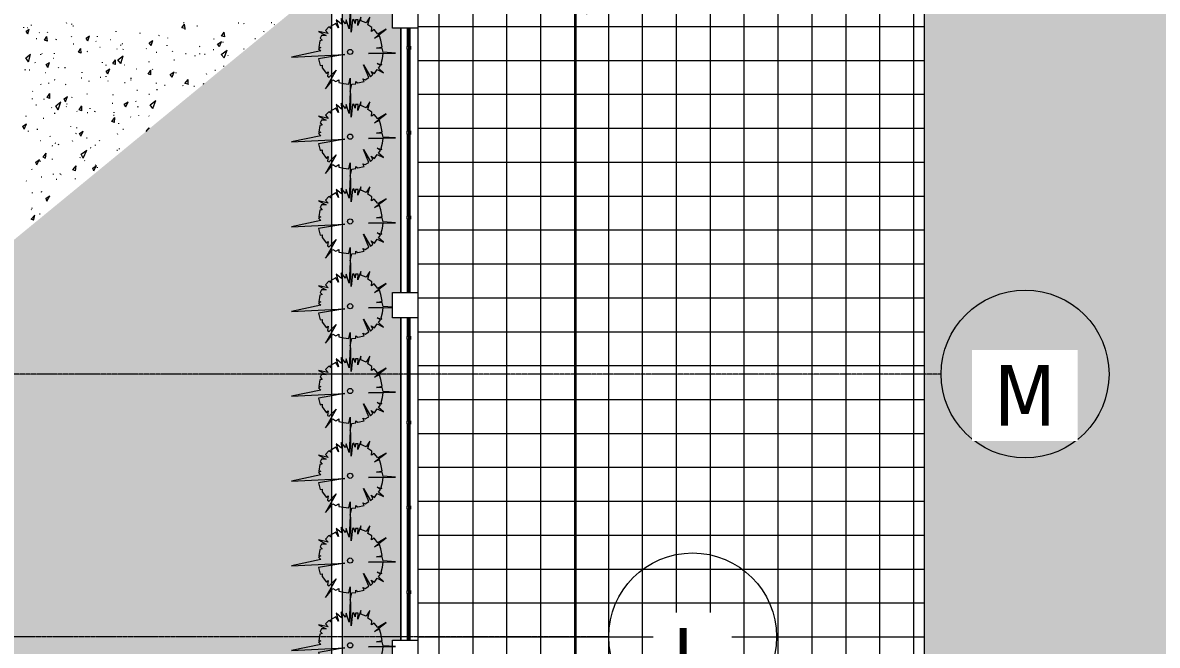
# Model space of a CAD drawing. Header units: millimetres. Extents: x 5359 to 218750, y -16347 to 109893.
# Drawn here: x 130138 to 143524, y 69837 to 77182 of the extents above; entities that cross this region are included whole.
import ezdxf

# ---------------------------------------------------------------- set-up
doc = ezdxf.new("R2010")
doc.units = ezdxf.units.MM
doc.linetypes.add('Double dash', pattern=[41.999998, 12, -6, 6, -6, 6, -6])
doc.linetypes.add('Grid Line', pattern=[22.225, 12.7, -3.175, 3.175, -3.175])
for name, color, linetype, lineweight in [('A-ANNO-DIMS', 211, 'Continuous', 9), ('A-ANNO-DIMS-220', 211, 'Continuous', 9), ('A-FLOR', 192, 'Continuous', 9), ('A-FLOR-HRAL', 11, 'Continuous', 9), ('A-FLOR-PATT', 8, 'Continuous', 9), ('A-FLOR-PATT-1', 8, 'Continuous', 5), ('A-WALL', 113, 'Continuous', 9), ('C-PROP-LINE', 91, 'Double dash', 18), ('G-IMPT', 8, 'Continuous', 9), ('L-PLNT', 71, 'Continuous', 9), ('S-COLS', 52, 'Continuous', 9), ('S-GRID-1', 1, 'Grid Line', 9), ('S-GRID-IDEN', 1, 'Continuous', 9)]:
    doc.layers.add(name, color=color, linetype=linetype, lineweight=lineweight)
doc.styles.add('Arial_5', font='arial_0.ttf', dxfattribs={"width": 0.9, "height": 660})
doc.styles.add('Tahoma_B', font='tahomabd_0.ttf', dxfattribs={"height": 715})
doc.dimstyles.new('1_Dim_chi_tiet_khu_đất_2_1', dxfattribs={"dimscale": 304.8, "dimtxt": 673.371204, "dimasz": 0.866142, "dimexe": 0.721785, "dimexo": 0.0625, "dimgap": 0.072178, "dimtad": 1, "dimdec": 0, "dimrnd": 5, "dimzin": 0, "dimdsep": 46, "dimtxsty": 'Arial_5', "dimblk1": 'OBLIQUE', "dimblk2": 'OBLIQUE', "dimsah": 1, "dimcen": 0.09, "dimdle": 0.721785, "dimazin": 0, "dimtfac": 1, "dimtdec": 4, "dimtix": 1, "dimtmove": 0, "dimatfit": 3, "dimfxl": 2.165354, "dimfxlon": 1, "dimtvp": 1, "dimtolj": 1, "dimtzin": 0, "dimarcsym": 2})
pattern_1 = [(180, (609.6, 0), (-2e-15, 13), []), (90, (609.6, 0), (76, -5e-15), [])]

# ---------------------------------------------------------------- blocks, each defined once
blk = doc.blocks.new('FP_68-TKCS_MB ĐỊNH VỊ CỔNG-HÀNG RÀO')
at = {"layer": 'A-FLOR-PATT'}
for p, q in [((130153, 77123), (130150, 77130)), ((130178, 77082), (130215, 77107)), ((130200, 77120), (130194, 77122)), ((130199, 77049), (130215, 77107)), ((130241, 77148), (130242, 77156)), ((130660, 77173), (130657, 77180)), ((130718, 77160), (130719, 77169)), ((130736, 77139), (130730, 77141)), ((132016, 77121), (132048, 77166)), ((132054, 77112), (132016, 77121)), ((132043, 77179), (132037, 77181)), ((132054, 77112), (132048, 77166)), ((132054, 77103), (132055, 77111)), ((132201, 77139), (132194, 77141)), ((132689, 77176), (132681, 77176)), ((132751, 77166), (132748, 77173)), ((133077, 77181), (133069, 77181)), ((133110, 77156), (133107, 77162)), ((130199, 77049), (130178, 77082)), ((130305, 76991), (130298, 76992)), ((130337, 77064), (130331, 77066)), ((130397, 76977), (130425, 77020)), ((130430, 76965), (130397, 76977)), ((130430, 76965), (130425, 77020)), ((130434, 77064), (130431, 77071)), ((130535, 76981), (130536, 76990)), ((130717, 77010), (130714, 77017)), ((130887, 76999), (130927, 77025)), ((130908, 76966), (130887, 76999)), ((130908, 76966), (130927, 77025)), ((131021, 77014), (131022, 77023)), ((131176, 76978), (131169, 76980)), ((131242, 77075), (131240, 77082)), ((131525, 77053), (131526, 77062)), ((131631, 76945), (131674, 76973)), ((131653, 76913), (131674, 76973)), ((131752, 77028), (131745, 77030)), ((131852, 76998), (131850, 77005)), ((132395, 76986), (132397, 76994)), ((132483, 77024), (132517, 77070)), ((132523, 77016), (132483, 77024)), ((132523, 77016), (132517, 77070)), ((132886, 76991), (132878, 76992)), ((132985, 77073), (132987, 77081)), ((130740, 76928), (130734, 76929)), ((130796, 76834), (130825, 76877)), ((130829, 76822), (130825, 76877)), ((130829, 76831), (130831, 76839)), ((130905, 76838), (130899, 76841)), ((131004, 76958), (131002, 76965)), ((131054, 76889), (131047, 76890)), ((131254, 76868), (131248, 76869)), ((131297, 76913), (131295, 76920)), ((131318, 76929), (131312, 76931)), ((131324, 76865), (131326, 76874)), ((131598, 76872), (131595, 76879)), ((131653, 76913), (131631, 76944)), ((131842, 76909), (131844, 76918)), ((131908, 76839), (131905, 76846)), ((132233, 76898), (132226, 76900)), ((132392, 76860), (132385, 76861)), ((132438, 76930), (132485, 76960)), ((132461, 76900), (132438, 76930)), ((132461, 76900), (132485, 76960)), ((132479, 76806), (132549, 76856)), ((132505, 76948), (132502, 76955)), ((132517, 76766), (132549, 76856)), ((132749, 76868), (132750, 76877)), ((130175, 76767), (130231, 76809)), ((130207, 76720), (130175, 76767)), ((130207, 76720), (130231, 76809)), ((130289, 76704), (130287, 76712)), ((130352, 76802), (130353, 76811)), ((130369, 76815), (130363, 76817)), ((130416, 76687), (130455, 76712)), ((130435, 76653), (130455, 76712)), ((130502, 76758), (130497, 76761)), ((130515, 76814), (130513, 76821)), ((130829, 76822), (130796, 76833)), ((131080, 76709), (131078, 76716)), ((131200, 76699), (131232, 76743)), ((131234, 76688), (131232, 76743)), ((131262, 76744), (131324, 76790)), ((131295, 76700), (131262, 76744)), ((131295, 76700), (131324, 76790)), ((131630, 76715), (131632, 76724)), ((131722, 76831), (131715, 76831)), ((131928, 76740), (131921, 76741)), ((132067, 76814), (132060, 76814)), ((132172, 76786), (132174, 76795)), ((132229, 76812), (132227, 76818)), ((132291, 76807), (132283, 76808)), ((132517, 76766), (132479, 76806)), ((132564, 76793), (132561, 76800)), ((130169, 76623), (130170, 76632)), ((130222, 76621), (130216, 76622)), ((130408, 76590), (130402, 76591)), ((130435, 76653), (130416, 76687)), ((130563, 76647), (130561, 76654)), ((130638, 76647), (130639, 76656)), ((130841, 76591), (130839, 76599)), ((131123, 76676), (131124, 76685)), ((131123, 76611), (131165, 76638)), ((131141, 76578), (131123, 76611)), ((131141, 76578), (131165, 76638)), ((131234, 76688), (131200, 76698)), ((131340, 76680), (131334, 76682)), ((131482, 76632), (131476, 76634)), ((131617, 76575), (131651, 76621)), ((131652, 76565), (131617, 76575)), ((131652, 76565), (131651, 76621)), ((131673, 76627), (131671, 76634)), ((131880, 76571), (131925, 76601)), ((131900, 76540), (131880, 76571)), ((131900, 76540), (131925, 76601)), ((131948, 76587), (131950, 76596)), ((132309, 76572), (132307, 76579)), ((132414, 76616), (132407, 76618)), ((132511, 76663), (132513, 76672)), ((130355, 76448), (130354, 76455)), ((130445, 76463), (130447, 76472)), ((130520, 76504), (130515, 76507)), ((130651, 76448), (130645, 76451)), ((130837, 76528), (130830, 76528)), ((130921, 76487), (130923, 76496)), ((131060, 76534), (131054, 76537)), ((131125, 76543), (131123, 76550)), ((131148, 76491), (131141, 76492)), ((131348, 76472), (131341, 76473)), ((131417, 76499), (131415, 76506)), ((131418, 76521), (131420, 76530)), ((131718, 76464), (131716, 76471)), ((131818, 76440), (131811, 76440)), ((132031, 76434), (132029, 76441)), ((132053, 76466), (132090, 76513)), ((132090, 76457), (132053, 76466)), ((132094, 76451), (132088, 76452)), ((132090, 76457), (132090, 76513)), ((132273, 76458), (132276, 76467)), ((130259, 76370), (130254, 76373)), ((130429, 76300), (130460, 76345)), ((130460, 76287), (130460, 76345)), ((130627, 76283), (130667, 76310)), ((130643, 76250), (130667, 76310)), ((130719, 76298), (130721, 76307)), ((130902, 76336), (130900, 76344)), ((131205, 76326), (131207, 76335)), ((131492, 76380), (131486, 76382)), ((131635, 76334), (131628, 76336)), ((131723, 76387), (131725, 76396)), ((132166, 76428), (132159, 76428)), ((130253, 76278), (130255, 76287)), ((130301, 76209), (130295, 76210)), ((130393, 76276), (130392, 76283)), ((130460, 76287), (130429, 76300)), ((130483, 76179), (130477, 76180)), ((130529, 76202), (130590, 76247)), ((130556, 76154), (130529, 76202)), ((130556, 76154), (130590, 76247)), ((130643, 76250), (130627, 76283)), ((130655, 76190), (130650, 76192)), ((130662, 76217), (130660, 76225)), ((130804, 76153), (130838, 76199)), ((130836, 76141), (130838, 76198)), ((130936, 76166), (130934, 76173)), ((131200, 76228), (131194, 76230)), ((131337, 76220), (131381, 76249)), ((131354, 76188), (131337, 76220)), ((131354, 76188), (131381, 76249)), ((131476, 76248), (131474, 76255)), ((131497, 76187), (131500, 76196)), ((131642, 76214), (131711, 76263)), ((131672, 76169), (131642, 76213)), ((131672, 76169), (131711, 76262)), ((130180, 76074), (130179, 76082)), ((130386, 76050), (130380, 76053)), ((130516, 76108), (130518, 76117)), ((130783, 76134), (130778, 76137)), ((130836, 76141), (130804, 76153)), ((130906, 76119), (130900, 76120)), ((130991, 76132), (130993, 76141)), ((131189, 76017), (131226, 76064)), ((131216, 76086), (131209, 76086)), ((131218, 76119), (131217, 76127)), ((131222, 76006), (131226, 76064)), ((131416, 76069), (131409, 76070)), ((131509, 76081), (131508, 76088)), ((131632, 76080), (131626, 76082)), ((130142, 75963), (130182, 75989)), ((130156, 75927), (130142, 75962)), ((130156, 75927), (130182, 75989)), ((130207, 75898), (130206, 75906)), ((130313, 75918), (130315, 75928)), ((130706, 75956), (130705, 75963)), ((130777, 75937), (130779, 75946)), ((130809, 75876), (130852, 75904)), ((130823, 75842), (130852, 75904)), ((131222, 76006), (131189, 76017)), ((131271, 75987), (131274, 75996)), ((131327, 75920), (131321, 75923)), ((131594, 75899), (131631, 75943)), ((131629, 75928), (131631, 75943)), ((130349, 75788), (130343, 75789)), ((130465, 75836), (130464, 75843)), ((130728, 75781), (130727, 75789)), ((130773, 75872), (130767, 75875)), ((130823, 75842), (130809, 75876)), ((130899, 75818), (130893, 75821)), ((131044, 75787), (131047, 75796)), ((131259, 75862), (131258, 75869)), ((130380, 75594), (130417, 75641)), ((130409, 75582), (130417, 75641)), ((130493, 75726), (130488, 75729)), ((130528, 75758), (130522, 75759)), ((130562, 75741), (130565, 75751)), ((130829, 75631), (130896, 75679)), ((130852, 75584), (130829, 75631)), ((130852, 75584), (130896, 75679)), ((130946, 75703), (130940, 75704)), ((130999, 75732), (130998, 75739)), ((131255, 75675), (131248, 75675)), ((131280, 75691), (131279, 75698)), ((130295, 75538), (130337, 75566)), ((130306, 75503), (130295, 75538)), ((130306, 75503), (130337, 75566)), ((130346, 75546), (130349, 75555)), ((130409, 75581), (130380, 75594)), ((130490, 75568), (130490, 75575)), ((130817, 75586), (130820, 75595)), ((130873, 75553), (130868, 75555)), ((130998, 75501), (130992, 75503)), ((130249, 75446), (130248, 75454)), ((130500, 75389), (130500, 75397)), ((130582, 75400), (130577, 75403)), ((130589, 75385), (130592, 75394)), ((130731, 75446), (130770, 75494)), ((130761, 75434), (130731, 75446)), ((130761, 75434), (130770, 75494)), ((130964, 75467), (131010, 75497)), ((130976, 75433), (130964, 75467)), ((130976, 75433), (131011, 75497)), ((131021, 75468), (131021, 75476)), ((130184, 75312), (130179, 75315)), ((130364, 75358), (130358, 75359)), ((130540, 75331), (130534, 75332)), ((130760, 75337), (130760, 75344)), ((130255, 75172), (130255, 75180)), ((130360, 75183), (130364, 75193)), ((130414, 75111), (130460, 75141)), ((130423, 75076), (130414, 75111)), ((130423, 75076), (130460, 75141)), ((130244, 74976), (130239, 74979)), ((130251, 74989), (130251, 74997)), ((130240, 74863), (130282, 74912)), ((130266, 74851), (130240, 74863)), ((130266, 74851), (130282, 74912)), ((130344, 74921), (130338, 74922))]:
    blk.add_line(p, q, dxfattribs=at)
blk = doc.blocks.new('NBS_CLDPhysicalSecuritySystems_MtlMeshPnlFncngSym_CLDModsecSecurusS3_InfillPanel - NBS_CLDPhysicalSecuritySystems_MtlMeshPnlFncngSym_CLDModsecSecurusS2_InfillPanel-2369468-TKCS_MB ĐỊNH VỊ CỔNG-HÀNG RÀO')
at = {"layer": 'A-FLOR-HRAL'}
h = blk.add_hatch(dxfattribs=at)
h.set_pattern_fill('FP_30', color=256, style=0, pattern_type=2)
h.set_pattern_definition(pattern_1)
h.paths.add_polyline_path([(3120, 6), (0, 6), (0, -6), (3120, -6)])
for p, q in [((0, 6), (3120, 6)), ((214, 11), (254, 11)), ((214, 6), (214, 11)), ((254, 6), (214, 6)), ((254, 11), (254, 6)), ((1214, 11), (1254, 11)), ((1214, 6), (1214, 11)), ((1254, 6), (1214, 6)), ((1254, 11), (1254, 6)), ((2214, 11), (2254, 11)), ((2214, 6), (2214, 11)), ((2254, 6), (2214, 6)), ((2254, 11), (2254, 6)), ((3120, -6), (0, -6)), ((0, -27), (218, -27)), ((214, -6), (254, -6)), ((214, -23), (214, -6)), ((250, -27), (218, -27)), ((250, -27), (1218, -27)), ((254, -6), (254, -23)), ((1214, -6), (1254, -6)), ((1214, -23), (1214, -6)), ((1250, -27), (1218, -27)), ((1250, -27), (2218, -27)), ((1254, -6), (1254, -23)), ((2214, -6), (2254, -6)), ((2214, -23), (2214, -6)), ((2250, -27), (2218, -27)), ((2250, -27), (3120, -27)), ((2254, -6), (2254, -23))]:
    blk.add_line(p, q, dxfattribs=at)
for centre, start, end in [((218, -23), 180, 270), ((250, -23), 270, 0), ((1218, -23), 180, 270), ((1250, -23), 270, 0), ((2218, -23), 180, 270), ((2250, -23), 270, 0)]:
    blk.add_arc(centre, 4, start, end, dxfattribs=at)
blk = doc.blocks.new('NBS_CLDPhysicalSecuritySystems_MtlMeshPnlFncngSym_CLDModsecSecurusS3_InfillPanel - NBS_CLDPhysicalSecuritySystems_MtlMeshPnlFncngSym_CLDModsecSecurusS2_InfillPanel-V86-TKCS_MB ĐỊNH VỊ CỔNG-HÀNG RÀO')
at = {"layer": 'A-FLOR-HRAL'}
h = blk.add_hatch(dxfattribs=at)
h.set_pattern_fill('FP_30', color=256, style=0, pattern_type=2)
h.set_pattern_definition(pattern_1)
h.paths.add_polyline_path([(3800, 6), (0, 6), (0, -6), (3800, -6)])
for p, q in [((0, 6), (3800, 6)), ((214, 11), (254, 11)), ((214, 6), (214, 11)), ((254, 6), (214, 6)), ((254, 11), (254, 6)), ((1214, 11), (1254, 11)), ((1214, 6), (1214, 11)), ((1254, 6), (1214, 6)), ((1254, 11), (1254, 6)), ((2214, 11), (2254, 11)), ((2214, 6), (2214, 11)), ((2254, 6), (2214, 6)), ((2254, 11), (2254, 6)), ((3214, 11), (3254, 11)), ((3214, 6), (3214, 11)), ((3254, 6), (3214, 6)), ((3254, 11), (3254, 6)), ((3800, -6), (0, -6)), ((0, -27), (218, -27)), ((214, -6), (254, -6)), ((214, -23), (214, -6)), ((250, -27), (218, -27)), ((250, -27), (1218, -27)), ((254, -6), (254, -23)), ((1214, -6), (1254, -6)), ((1214, -23), (1214, -6)), ((1250, -27), (1218, -27)), ((1250, -27), (2218, -27)), ((1254, -6), (1254, -23)), ((2214, -6), (2254, -6)), ((2214, -23), (2214, -6)), ((2250, -27), (2218, -27)), ((2250, -27), (3218, -27)), ((2254, -6), (2254, -23)), ((3214, -6), (3254, -6)), ((3214, -23), (3214, -6)), ((3250, -27), (3218, -27)), ((3250, -27), (3800, -27)), ((3254, -6), (3254, -23))]:
    blk.add_line(p, q, dxfattribs=at)
for centre, start, end in [((218, -23), 180, 270), ((250, -23), 270, 0), ((1218, -23), 180, 270), ((1250, -23), 270, 0), ((2218, -23), 180, 270), ((2250, -23), 270, 0), ((3218, -23), 180, 270), ((3250, -23), 270, 360)]:
    blk.add_arc(centre, 4, start, end, dxfattribs=at)
blk = doc.blocks.new('CAY MAI VAN PHUC - CAY DUC SOC_dwg-2256080-TKCS_MB ĐỊNH VỊ CỔNG-HÀNG RÀO')
at = {"layer": 'G-IMPT', "flags": 128}
blk.add_lwpolyline([(33, 479), (13, 293), (6, 772), (-14, 347), (-60, 479), (-67, 420), (-133, 499), (-127, 413), (-207, 479), (-173, 360), (-213, 426), (-293, 380), (-280, 347), (-320, 373), (-366, 320), (-326, 274), (-473, 307), (-360, 247), (-426, 247), (-446, 207), (-419, 174), (-453, 167), (-466, 68), (-439, 68), (-473, 48), (-439, 14), (-878, -79), (-80, -39), (-473, -105), (-446, -205), (-419, -198), (-419, -238), (-353, -324), (-326, -298), (-340, -364), (-313, -378), (-207, -271), (-366, -550), (-260, -418), (-213, -444), (-167, -418), (-167, -457), (-100, -471), (-20, -481), (0, -391), (0, -590), (26, -484), (86, -477), (86, -444), (113, -464), (212, -444), (192, -404), (226, -418), (279, -384), (199, -192), (305, -371), (339, -338), (312, -291), (365, -324), (405, -265), (498, -311), (425, -245), (452, -205), (405, -172), (472, -192), (465, -172), (485, -99), (492, -25), (272, -25), (678, -19), (492, -6), (478, 54), (392, 54), (478, 74), (458, 174), (438, 240), (365, 207), (538, 340), (412, 267), (359, 333), (319, 307), (325, 367), (266, 406), (292, 519), (239, 433), (159, 466), (159, 519), (113, 393), (119, 479), (79, 479), (73, 426), (53, 486)], close=True, dxfattribs=at)
at = {"layer": 'G-IMPT'}
blk.add_circle((0, 0), 38.6, dxfattribs=at)
blk = doc.blocks.new('CAY MAI VAN PHUC - CAY BONG TRANG-2256081-TKCS_MB ĐỊNH VỊ CỔNG-HÀNG RÀO')
at = {"xscale": 0.7894736842105263, "yscale": 0.7894736842105263, "zscale": 0.7894736842105263}
blk.add_blockref('CAY MAI VAN PHUC - CAY DUC SOC_dwg-2256080-TKCS_MB ĐỊNH VỊ CỔNG-HÀNG RÀO', (0, 0), dxfattribs=at)
blk = doc.blocks.new('CAY MAI VAN PHUC - CAY DUC SOC_dwg-V246-TKCS_MB ĐỊNH VỊ CỔNG-HÀNG RÀO')
at = {"layer": 'G-IMPT', "flags": 128}
for points in [[(33, 479), (13, 293), (6, 772), (-14, 347), (-60, 479), (-67, 420), (-133, 499), (-127, 413), (-207, 479), (-173, 360), (-213, 426), (-293, 380), (-280, 347), (-320, 373), (-366, 320), (-326, 274), (-473, 307), (-360, 247), (-426, 247), (-446, 207), (-419, 174), (-453, 167), (-466, 68), (-439, 68), (-473, 48), (-439, 14), (-878, -79), (-80, -39), (-473, -105), (-446, -205), (-419, -198), (-419, -238), (-353, -324), (-326, -298), (-340, -364), (-313, -378), (-207, -271), (-366, -550), (-260, -418), (-213, -444), (-167, -418), (-167, -457), (-100, -471), (-20, -481), (0, -391), (0, -590), (26, -484), (86, -477), (86, -444), (113, -464), (212, -444), (192, -404), (226, -418), (279, -384), (199, -192), (305, -371), (339, -338), (312, -291), (365, -324), (405, -265), (498, -311), (425, -245), (452, -205), (405, -172), (472, -192), (465, -172), (485, -99), (492, -25), (272, -25), (633, -20)], [(633, -16), (492, -6), (478, 54), (392, 54), (478, 74), (458, 174), (438, 240), (365, 207), (538, 340), (412, 267), (359, 333), (319, 307), (325, 367), (266, 406), (292, 519), (239, 433), (159, 466), (159, 519), (113, 393), (119, 479), (79, 479), (73, 426), (53, 486), (33, 479)]]:
    blk.add_lwpolyline(points, dxfattribs=at)
at = {"layer": 'G-IMPT'}
blk.add_circle((0, 0), 38.6, dxfattribs=at)
blk = doc.blocks.new('CAY MAI VAN PHUC - CAY BONG TRANG-V247-TKCS_MB ĐỊNH VỊ CỔNG-HÀNG RÀO')
at = {"xscale": 0.7894736842105263, "yscale": 0.7894736842105263, "zscale": 0.7894736842105263}
blk.add_blockref('CAY MAI VAN PHUC - CAY DUC SOC_dwg-V246-TKCS_MB ĐỊNH VỊ CỔNG-HÀNG RÀO', (0, 0), dxfattribs=at)
blk = doc.blocks.new('Family - ___-1476882-TKCS_MB ĐỊNH VỊ CỔNG-HÀNG RÀO')
at = {"layer": 'C-PROP-LINE'}
blk.add_line((134801, 77418), (134801, 7888), dxfattribs=at)
blk = doc.blocks.new('Grid - M_Grid Head - Circle-353313-TKCS_MB ĐỊNH VỊ CỔNG-HÀNG RÀO')
at = {"layer": 'S-GRID-IDEN'}
blk.add_circle((0, 0), 4.5, dxfattribs=at)
blk = doc.blocks.new('DIMBLOCK24-TKCS_MB ĐỊNH VỊ CỔNG-HÀNG RÀO')
at = {"layer": 'A-ANNO-DIMS-220', "lineweight": 25}
for p, q in [((136666, 77418), (136534, 77550)), ((136666, 77418), (136798, 77286)), ((136666, 45986), (136534, 46118)), ((136666, 45986), (136798, 45854))]:
    blk.add_line(p, q, dxfattribs=at)
at = {"layer": 'A-ANNO-DIMS-220'}
for p, q in [((136666, 77638), (136666, 45766)), ((136006, 77418), (136886, 77418)), ((136666, 77418), (136006, 77418)), ((137326, 45986), (136446, 45986)), ((136666, 45986), (137326, 45986))]:
    blk.add_line(p, q, dxfattribs=at)
at = {"layer": 'A-ANNO-DIMS-220', "color": 0, "char_height": 660, "attachment_point": 1, "rotation": 90, "line_spacing_factor": 0.941778, "style": 'Arial_5'}
for s, insert, width in [('TƯ\\fArial|b0|i0|c254|p34|;\\W.9;ỜNG RÀO', (136868, 59144), 6141.15), ('31430', (135788, 60563), 2734.92)]:
    blk.add_mtext(s, dxfattribs=dict(at, insert=insert, width=width))
blk = doc.blocks.new('_Oblique')
at = {"color": 0, "linetype": 'ByBlock', "lineweight": -2}
blk.add_line((-0.5, -0.5), (0.5, 0.5), dxfattribs=at)

msp = doc.modelspace()

# ---------------------------------------------------------------- hatches: boundary and pattern name
at = {"layer": 'A-FLOR-PATT'}
h = msp.add_hatch(dxfattribs=at)
h.set_pattern_fill('FP_5', color=256, style=0, pattern_type=2)
h.set_pattern_definition([(90, (81451.8, 48336.34), (-400, 2e-14), []), (180, (81451.8, 48336.34), (-5e-14, -400), [])])
h.paths.add_polyline_path([(14081.4, -16347.2), (14081.4, 79336.3), (14075, 79693.3), (14055.9, 80049.7), (14024.1, 80405.3), (13979.6, 80759.5), (13922.5, 81111.9), (13852.8, 81462), (13770.7, 81809.4), (13676.3, 82153.7), (13569.6, 82494.3), (13450.9, 82831), (13320.2, 83163.2), (13177.7, 83490.5), (13023.6, 83812.5), (12858.2, 84128.8), (12681.5, 84439), (12493.9, 84742.7), (12295.6, 85039.6), (12086.8, 85329.1), (11867.8, 85611), (11638.9, 85884.9), (11400.3, 86150.5), (11152.4, 86407.4), (10895.5, 86655.3), (10630, 86893.8), (10356.1, 87122.8), (10074.1, 87341.7), (9784.6, 87550.5), (9487.8, 87748.9), (9184.1, 87936.5), (8873.9, 88113.1), (8557.5, 88278.6), (8235.5, 88432.7), (7908.2, 88575.1), (7576, 88705.8), (7239.4, 88824.6), (6898.7, 88931.3), (6554.4, 89025.7), (6207, 89107.8), (5856.9, 89177.4), (5504.5, 89234.6), (5358.8, 89252.8), (5358.8, 82030.3), (10052.8, 77336.3), (10052.8, -16347.2), (12634.8, -16347.2)])
h.paths.add_polyline_path([(51727.7, -16347.2), (56702.6, -16347.2), (56702.6, -12330.8), (31070.8, -12330.8), (26103.5, -7352), (26103.5, 40986.3), (24603.5, 40986.3), (22103.5, 38486.3), (22103.5, -8023.3), (22132.9, -8371.9), (22174.4, -8719.2), (22228.1, -9064.9), (22293.8, -9408.5), (22371.5, -9749.6), (22461, -10087.7), (22562.4, -10422.5), (22675.4, -10753.6), (22799.9, -11080.5), (22935.8, -11402.8), (23082.8, -11720.2), (23240.9, -12032.3), (23409.7, -12338.6), (23589.2, -12638.9), (23779.1, -12932.6), (23979.2, -13219.6), (24189.1, -13499.4), (24408.7, -13771.7), (24637.7, -14036.1), (24875.9, -14292.4), (25122.8, -14540.1), (25378.2, -14779.1), (25641.9, -15009), (25913.4, -15229.6), (26192.5, -15440.5), (26478.7, -15641.5), (26771.9, -15832.4), (27071.5, -16012.9), (27377.3, -16182.8), (27700.1, -16347.2), (44092.7, -16347.2)])
h.paths.add_polyline_path([(134801.6, 7388.2), (140779.3, 7388.2), (140779.3, 38986.3), (138279.3, 40986.3), (134801.5, 40986.3), (134801.5, 7388.2)])
h.paths.add_polyline_path([(157794.6, 7388.2), (157794.6, 109892.8), (152779.3, 109892.8), (152779.3, 7388.2), (155944.1, 7388.2)])
h.paths.add_polyline_path([(138279.3, 45986.3), (140779.3, 47986.3), (140779.3, 77336.3), (140773.2, 77721), (140754.7, 78105.2), (140723.9, 78488.6), (140680.8, 78870.9), (140625.5, 79251.5), (140558.1, 79630.2), (140478.5, 80006.6), (140386.9, 80380.2), (140283.4, 80750.7), (140168, 81117.6), (140041, 81480.7), (139902.4, 81839.5), (139752.3, 82193.7), (139591, 82542.9), (139418.5, 82886.8), (139235.2, 83224.9), (139041.1, 83557), (138836.4, 83882.8), (138621.4, 84201.7), (138396.3, 84513.7), (138161.3, 84818.2), (137916.7, 85115.1), (137662.7, 85403.9), (137399.5, 85684.5), (137127.5, 85956.5), (136843.4, 86222.8), (136558.1, 86473.7), (136261.2, 86718.3), (135956.7, 86953.3), (135644.7, 87178.4), (135325.8, 87393.4), (135000.1, 87598), (134668, 87792.2), (134329.8, 87975.5), (133986, 88148), (133636.7, 88309.3), (133282.6, 88459.3), (132923.7, 88598), (132560.6, 88725), (132193.7, 88840.4), (131823.2, 88943.9), (131449.6, 89035.5), (131073.3, 89115), (130694.5, 89182.5), (130313.9, 89237.8), (129931.6, 89280.9), (129548.2, 89311.7), (129164, 89330.2), (128779.3, 89336.3), (87752.6, 89336.3), (85252.6, 86836.3), (85252.6, 84418.2), (127801.6, 84418.2), (134801.6, 77417.7), (134801.6, 45986.3), (136085.6, 45986.3)])
h.paths.add_polyline_path([(24603.5, 45986.3), (26103.5, 45986.3), (26103.5, 77418.2), (33103.5, 84418.2), (75452.6, 84418.2), (75452.6, 86836.3), (72952.6, 89336.3), (32081.4, 89336.3), (31731.6, 89330.2), (31382.3, 89311.9), (31033.8, 89281.3), (30686.6, 89238.6), (30341.1, 89183.8), (29997.8, 89116.9), (29657, 89038), (29319.2, 88947.3), (28984.7, 88844.8), (28654, 88730.7), (28327.6, 88605), (28005.7, 88468.1), (27688.8, 88319.9), (27377.3, 88160.8), (27071.5, 87990.9), (26771.9, 87810.4), (26478.7, 87619.5), (26192.5, 87418.5), (25913.4, 87207.6), (25641.9, 86987), (25378.2, 86757.1), (25122.8, 86518.1), (24831.7, 86222.8), (24637.7, 86014.1), (24408.7, 85749.7), (24189.1, 85477.4), (23979.2, 85197.6), (23779.1, 84910.6), (23589.2, 84616.8), (23409.7, 84316.6), (23240.9, 84010.3), (23082.8, 83698.2), (22935.8, 83380.8), (22799.9, 83058.5), (22675.4, 82731.6), (22562.4, 82400.5), (22461, 82065.7), (22371.5, 81727.6), (22293.8, 81386.5), (22228.1, 81042.9), (22174.4, 80697.2), (22132.9, 80349.9), (22103.5, 80001.3), (22103.5, 48486.3), (23817.1, 46772.8)])
h.paths.add_polyline_path([(5358.8, 97336.3), (130779.3, 97336.3), (131136.3, 97342.7), (131492.7, 97361.8), (131848.3, 97393.6), (132202.5, 97438.1), (132554.9, 97495.2), (132905, 97564.9), (133252.4, 97647), (133596.7, 97741.4), (133937.3, 97848.1), (134274, 97966.8), (134606.2, 98097.5), (134933.5, 98240), (135255.5, 98394.1), (135571.8, 98559.5), (135882, 98736.2), (136185.8, 98923.8), (136482.6, 99122.1), (136772.1, 99330.9), (137054, 99549.9), (137328, 99778.8), (137593.5, 100017.4), (137850.4, 100265.3), (138098.3, 100522.2), (138336.8, 100787.7), (138565.8, 101061.6), (138784.8, 101343.6), (138993.6, 101633.1), (139191.9, 101929.9), (139379.5, 102233.6), (139556.1, 102543.8), (139721.6, 102860.2), (139875.7, 103182.2), (140018.1, 103509.5), (140148.8, 103841.7), (140267.6, 104178.3), (140374.3, 104519), (140468.7, 104863.3), (140550.8, 105210.7), (140620.5, 105560.8), (140681.9, 105947.8), (140722.1, 106267.4), (140753.9, 106622.9), (140773, 106979.4), (140779.3, 107336.3), (140779.3, 109892.8), (135779.3, 109892.8), (135779.3, 107336.3), (130779.3, 102336.3), (5358.8, 102336.3), (5358.8, 99924.4)])
h = msp.add_hatch(dxfattribs=at)
h.set_pattern_fill('FP_14', color=256, style=0, pattern_type=2)
h.set_pattern_definition([(0, (167.64, 11.2), (558.8, 558.8), [83.82, -16.764, 22.352, -16.764, -419.1]), (0, (167.64, 11.2), (558.8, 558.8), [-139.7, 83.82, -335.28]), (0, (139.7, 27.94), (558.8, 558.8), [55.88, -41.91, 83.82, -41.91, -335.28]), (0, (139.7, 27.94), (558.8, 558.8), [-223.52, 55.88, -279.4]), (0, (335.3, 251.46), (558.8, 558.8), [69.85, -27.94, 69.85, -391.16]), (0, (55.9, 363.2), (558.8, 558.8), [27.94, -55.88, 27.94, -447.04]), (90, (111.76, 363.2), (-558.8, 558.8), [50.292, -508.508]), (90, (279.4, 27.94), (-558.8, 558.8), [55.88, -502.92]), (90, (419.1, 251.46), (-558.8, 558.8), [55.88, -502.92]), (45, (352.04, 22.35), (0, 558.7996), [55.88, -734.383]), (135, (206.76, 22.35), (-558.7996, 0), [55.88, -734.383]), (63.435, (335.28, 25.15), (-0.0005, 558.8001), [55.88, -1193.635]), (75.964, (307.34, 27.94), (-0.00237, 558.80038), [55.88, -2248.111]), (75.964, (447.04, 251.46), (-0.00237, 558.80038), [44.704, -2259.287]), (75.964, (122.94, 363.22), (-0.00237, 558.80038), [39.116, -2264.875]), (104.036, (251.46, 27.94), (0.00237, 558.80038), [55.88, -2248.111]), (104.036, (391.16, 251.46), (0.00237, 558.80038), [44.704, -2259.287]), (104.036, (100.58, 363.22), (0.00237, 558.80038), [39.116, -2264.875]), (116.565, (223.52, 25.15), (0.0005, 558.8001), [55.88, -1193.634])])
h.paths.add_polyline_path([(134501.6, 61586.3), (134501.6, 61698.2), (134601.5, 61698.2), (134601.5, 65498.2), (134501.6, 65498.2), (134501.6, 65798.2), (134601.5, 65798.2), (134601.5, 69598.2), (134501.6, 69598.2), (134501.6, 69898.2), (134601.5, 69898.2), (134601.5, 73698.2), (134501.6, 73698.2), (134501.6, 73998.2), (134601.5, 73998.2), (134601.5, 77118.2), (134501.6, 77118.2), (134501.6, 77294), (134377.4, 77418.2), (134448.1, 77488.9), (131278.2, 80658.8), (131207.5, 80588.1), (130995.4, 80800.2), (131066.1, 80870.9), (127872.3, 84064.7), (127801.6, 83994), (127677.4, 84118.2), (127501.6, 84118.2), (127501.6, 84218.2), (123252.6, 84218.2), (123252.6, 84118.2), (122952.6, 84118.2), (122952.6, 84218.2), (119052.6, 84218.2), (119052.6, 84118.2), (118752.6, 84118.2), (118752.6, 84218.2), (114852.6, 84218.2), (114852.6, 84118.2), (114552.6, 84118.2), (114552.6, 84218.2), (110652.6, 84218.2), (110652.6, 84118.2), (110352.6, 84118.2), (110352.6, 84218.2), (106452.6, 84218.2), (106452.6, 84118.2), (106152.6, 84118.2), (106152.6, 84218.2), (102252.6, 84218.2), (102252.6, 84118.2), (101952.6, 84118.2), (101952.6, 84218.2), (98052.6, 84218.2), (98052.6, 84118.2), (97752.6, 84118.2), (97752.6, 84218.2), (93852.6, 84218.2), (93852.6, 84118.2), (93552.6, 84118.2), (93552.6, 84218.2), (89652.6, 84218.2), (89652.6, 84118.2), (89352.6, 84118.2), (89352.6, 84218.2), (85452.6, 84218.2), (85452.6, 84118.2), (85359.8, 84118.2), (85366.1, 84038.1), (85387.9, 83940.7), (85411.4, 83871.4), (85452.6, 83788.4), (85502, 83714.5), (85561.8, 83646.2), (85630.1, 83586.3), (85705.6, 83535.9), (85787, 83495.8), (85872.9, 83466.6), (85962, 83448.9), (86052.6, 83442.9), (128221.4, 83442.9), (133911.5, 77756.8), (133913.8, 62056.5), (133920.3, 61998.1), (133941.1, 61921.3), (133964.9, 61863.9), (134005.1, 61798.3), (134055, 61739.9), (134113.5, 61689.9), (134179, 61649.7), (134260.7, 61617.8), (134324.8, 61602.4), (134401.5, 61596.3), (134501.6, 61596.3), (134501.6, 61586.3)])
h = msp.add_hatch(dxfattribs=at)
h.set_pattern_fill('FP_18', color=256, style=0, pattern_type=2)
h.set_pattern_definition([(50.045, (457.64, 0), (480.2038, -42.077), [50.259, -552.85]), (354.992, (457.64, 0), (-92.893, 504.3906), [40.17, -441.873]), (100.435, (497.66, -3.5), (387.3114, 462.309), [42.739, -470.133]), (46.23, (457.64, 134.1), (714.516, -110.9856), [75.381, -829.188]), (96.625, (517.2, 124.86), (625.756, 653.2026), [64.111, -705.222]), (351.17, (457.64, 134.1), (625.758, 653.2008), [60.257, -662.827]), (21.03, (524.6, 100.6), (399.6254, -269.9836), [50.223, -552.448]), (325.958, (524.6, 100.6), (162.8971, 486.2573), [40.19, -442.087]), (71.479, (557.9, 78.1), (562.526, 216.278), [42.735, -470.082]), (37.544, (457.64, 0), (8.14131, 223.22523), [7.369, -429.4, 7.369, -441.458, -443.803]), (37.544, (457.64, 0), (8.14131, 223.22523), [-885.596, 7.369, -436.434]), (7.512, (457.64, 0), (176.12346, 264.47717), [7.365, -248.39, 7.365, -419.116, -169.053]), (7.512, (457.64, 0), (176.12346, 264.47717), [-682.236, 7.365, -161.688]), (327.459, (308.34, 0), (357.39266, -15.12275), [7.368, -160.083, 7.368, -515.079, -693.247]), (327.459, (308.34, 0), (357.39266, -15.12275), [-689.898, 7.368, -685.879]), (317.455, (241.4, 0), (390.44126, 67.1285), [7.37, -210.374, 7.37, -339.681, -492.437]), (317.455, (241.4, 0), (390.44126, 67.1285), [-564.795, 7.37, -485.067])])
h.paths.add_polyline_path([(133781.5, 14819.6), (133781.5, 40386.3), (133787.8, 40474.6), (133801.5, 40537.5), (133801.5, 61935.2), (133787.8, 61998.1), (133781.5, 62086.3), (133781.5, 77694.8), (129809.2, 74434.5), (129811.6, 74336.9), (129801.6, 74336.9), (129801.6, 62086.3), (129811.6, 62086.3), (129801.6, 61914.5), (129801.6, 40490.6), (129805.5, 40471.7), (129811.6, 40386.3), (129801.6, 40386.3), (129801.6, 33857.4), (129821.6, 33857.4), (129821.6, 18219.8), (133673.4, 14912.4)])
at = {"layer": 'A-FLOR-PATT-1'}
msp.add_hatch(color=256, dxfattribs=at).paths.add_polyline_path([(14081.4, -16347.2), (27700.1, -16347.2), (27688.8, -16342), (27377.3, -16182.8), (27071.5, -16012.9), (26771.9, -15832.4), (26478.7, -15641.5), (26192.5, -15440.5), (25913.4, -15229.6), (25641.9, -15009), (25378.2, -14779.1), (25122.8, -14540.1), (24875.9, -14292.4), (24637.7, -14036.1), (24408.7, -13771.7), (24189.1, -13499.4), (23979.2, -13219.6), (23779.1, -12932.6), (23589.2, -12638.9), (23409.7, -12338.6), (23240.9, -12032.3), (23082.8, -11720.2), (22935.8, -11402.8), (22799.9, -11080.5), (22675.4, -10753.6), (22562.4, -10422.5), (22461, -10087.7), (22371.5, -9749.6), (22293.8, -9408.5), (22228.1, -9064.9), (22174.4, -8719.2), (22132.9, -8371.9), (22103.5, -8023.3), (22103.5, 80001.3), (22132.9, 80349.9), (22174.4, 80697.2), (22228.1, 81042.9), (22293.8, 81386.5), (22371.5, 81727.6), (22461, 82065.7), (22562.4, 82400.5), (22675.4, 82731.6), (22799.9, 83058.5), (22935.8, 83380.8), (23082.8, 83698.2), (23240.9, 84010.3), (23409.7, 84316.6), (23589.2, 84616.8), (23779.1, 84910.6), (23979.2, 85197.6), (24189.1, 85477.4), (24408.7, 85749.7), (24637.7, 86014.1), (24875.9, 86270.4), (25122.8, 86518.1), (25378.2, 86757.1), (25641.9, 86987), (25913.4, 87207.6), (26192.5, 87418.5), (26478.7, 87619.5), (26771.9, 87810.4), (27071.5, 87990.9), (27377.3, 88160.8), (27688.8, 88319.9), (28005.7, 88468.1), (28327.6, 88605), (28654, 88730.7), (28984.7, 88844.8), (29319.2, 88947.3), (29657, 89038), (29997.8, 89116.9), (30341.1, 89183.8), (30686.6, 89238.6), (31033.8, 89281.3), (31382.3, 89311.9), (31731.6, 89330.2), (32081.4, 89336.3), (128779.3, 89336.3), (129165.6, 89330.1), (129551.5, 89311.5), (129936.6, 89280.4), (130320.5, 89237), (130702.8, 89181.2), (131083.1, 89113.1), (131461, 89032.9), (131836.2, 88940.5), (132208.1, 88836), (132576.6, 88719.7), (132941, 88591.6), (133301.2, 88451.8), (133656.7, 88300.4), (134007.1, 88137.8), (134352.1, 87963.9), (134691.3, 87779), (135024.4, 87583.2), (135351, 87376.9), (135670.9, 87160.1), (135983.5, 86933.2), (136288.7, 86696.3), (136586.1, 86449.7), (136875.5, 86193.7), (137156.4, 85928.5), (137428.7, 85654.4), (137691.9, 85371.6), (137946, 85080.5), (138190.5, 84781.4), (138425.3, 84474.6), (138650.1, 84160.4), (138864.7, 83839.1), (139068.8, 83511.1), (139262.2, 83176.7), (139444.8, 82836.2), (139616.3, 82490), (139776.6, 82138.5), (139925.5, 81782), (140062.8, 81420.9), (140188.5, 81055.5), (140302.3, 80686.3), (140404.1, 80313.6), (140494, 79937.9), (140571.6, 79559.4), (140637.1, 79178.7), (140690.2, 78796), (140731.1, 78399.5), (140754.7, 78105.2), (140773.2, 77721), (140779.3, 77336.3), (140779.3, 7388.2), (152779.3, 7388.2), (152779.3, 109892.8), (140779.3, 109892.8), (140779.3, 107336.3), (140773, 106979.4), (140753.9, 106622.9), (140722.1, 106267.4), (140677.6, 105913.2), (140620.5, 105560.8), (140550.8, 105210.7), (140468.7, 104863.3), (140374.3, 104519), (140267.6, 104178.3), (140148.8, 103841.7), (140018.1, 103509.5), (139875.7, 103182.2), (139721.6, 102860.2), (139556.1, 102543.8), (139379.5, 102233.6), (139191.9, 101929.9), (138993.6, 101633.1), (138784.8, 101343.6), (138565.8, 101061.6), (138336.8, 100787.7), (138098.3, 100522.2), (137850.4, 100265.3), (137593.5, 100017.4), (137328, 99778.8), (137054, 99549.9), (136772.1, 99330.9), (136482.6, 99122.1), (136185.8, 98923.8), (135882, 98736.2), (135571.8, 98559.5), (135255.5, 98394.1), (134933.5, 98240), (134606.2, 98097.5), (134274, 97966.8), (133937.3, 97848.1), (133596.7, 97741.4), (133252.4, 97647), (132905, 97564.9), (132554.9, 97495.2), (132202.5, 97438.1), (131848.3, 97393.6), (131492.7, 97361.8), (131136.3, 97342.7), (130779.3, 97336.3), (5358.8, 97336.3), (5358.8, 89252.8), (5504.5, 89234.6), (5856.9, 89177.4), (6207, 89107.8), (6554.4, 89025.7), (6898.7, 88931.3), (7239.4, 88824.6), (7576, 88705.8), (7908.2, 88575.1), (8235.5, 88432.7), (8557.5, 88278.6), (8873.9, 88113.1), (9184.1, 87936.5), (9487.8, 87748.9), (9784.6, 87550.5), (10074.1, 87341.7), (10356.1, 87122.8), (10630, 86893.8), (10895.5, 86655.3), (11152.4, 86407.4), (11400.3, 86150.5), (11638.9, 85884.9), (11867.8, 85611), (12086.8, 85329.1), (12295.6, 85039.6), (12493.9, 84742.7), (12681.5, 84439), (12858.2, 84128.8), (13023.6, 83812.5), (13177.7, 83490.5), (13320.2, 83163.2), (13450.9, 82831), (13569.6, 82494.3), (13676.3, 82153.7), (13770.7, 81809.4), (13852.8, 81462), (13922.5, 81111.9), (13979.6, 80759.5), (14024.1, 80405.3), (14055.9, 80049.7), (14075, 79693.3), (14081.4, 79336.3), (14081.4, -567.2)])

# ---------------------------------------------------------------- linework, layer by layer
at = {"layer": 'A-FLOR'}
for p, q in [((133781.5, 77703), (133781.5, 62086.3)), ((133911.5, 62086.3), (133911.5, 77756.8)), ((140779.3, 7388.2), (140779.3, 77336.3)), ((134601.5, 73998.2), (134601.5, 77118.2)), ((134601.5, 69898.2), (134601.5, 73698.2))]:
    msp.add_line(p, q, dxfattribs=at)
at = {"layer": 'A-WALL'}
for p, q in [((134601.6, 73998.2), (134601.6, 77118.2)), ((134801.6, 77118.2), (134801.6, 73998.2)), ((134601.6, 69898.2), (134601.6, 73698.2)), ((134801.6, 73698.2), (134801.6, 69898.2))]:
    msp.add_line(p, q, dxfattribs=at)
at = {"layer": 'S-COLS'}
for p, q in [((134801.6, 77418.2), (134801.6, 77118.2)), ((134501.6, 77118.2), (134501.6, 77294)), ((134801.6, 77118.2), (134501.6, 77118.2)), ((134501.6, 73998.2), (134801.6, 73998.2)), ((134501.6, 73698.2), (134501.6, 73998.2)), ((134801.6, 73998.2), (134801.6, 73698.2)), ((134801.6, 73698.2), (134501.6, 73698.2)), ((134501.6, 69898.2), (134801.6, 69898.2)), ((134501.6, 69598.2), (134501.6, 69898.2)), ((134801.6, 69898.2), (134801.6, 69598.2))]:
    msp.add_line(p, q, dxfattribs=at)
at = {"layer": 'S-GRID-1'}
for p, q in [((135474.6, 73036.9), (24837.1, 73036.9)), ((140974.6, 73036.9), (135474.6, 73036.9)), ((131551.8, 69936.9), (24837.1, 69936.9)), ((137051.8, 69936.9), (131551.8, 69936.9))]:
    msp.add_line(p, q, dxfattribs=at)

# ---------------------------------------------------------------- block references
at = {"layer": 'A-FLOR'}
msp.add_blockref('FP_68-TKCS_MB ĐỊNH VỊ CỔNG-HÀNG RÀO', (0, 0), dxfattribs=at)
at = {"layer": 'A-FLOR-HRAL', "rotation": 270.0000000000001}
for name, p in [('NBS_CLDPhysicalSecuritySystems_MtlMeshPnlFncngSym_CLDModsecSecurusS3_InfillPanel - NBS_CLDPhysicalSecuritySystems_MtlMeshPnlFncngSym_CLDModsecSecurusS2_InfillPanel-2369468-TKCS_MB ĐỊNH VỊ CỔNG-HÀNG RÀO', (134701.6, 77118.2)), ('NBS_CLDPhysicalSecuritySystems_MtlMeshPnlFncngSym_CLDModsecSecurusS3_InfillPanel - NBS_CLDPhysicalSecuritySystems_MtlMeshPnlFncngSym_CLDModsecSecurusS2_InfillPanel-V86-TKCS_MB ĐỊNH VỊ CỔNG-HÀNG RÀO', (134701.6, 73698.2))]:
    msp.add_blockref(name, p, dxfattribs=at)
at = {"layer": 'C-PROP-LINE'}
msp.add_blockref('Family - ___-1476882-TKCS_MB ĐỊNH VỊ CỔNG-HÀNG RÀO', (0, 0), dxfattribs=at)
at = {"layer": 'L-PLNT'}
for name, p in [('CAY MAI VAN PHUC - CAY BONG TRANG-2256081-TKCS_MB ĐỊNH VỊ CỔNG-HÀNG RÀO', (134001.6, 76836.9)), ('CAY MAI VAN PHUC - CAY BONG TRANG-2256081-TKCS_MB ĐỊNH VỊ CỔNG-HÀNG RÀO', (134001.6, 75836.9)), ('CAY MAI VAN PHUC - CAY BONG TRANG-2256081-TKCS_MB ĐỊNH VỊ CỔNG-HÀNG RÀO', (134001.6, 74836.9)), ('CAY MAI VAN PHUC - CAY BONG TRANG-V247-TKCS_MB ĐỊNH VỊ CỔNG-HÀNG RÀO', (134001.6, 73836.9)), ('CAY MAI VAN PHUC - CAY BONG TRANG-2256081-TKCS_MB ĐỊNH VỊ CỔNG-HÀNG RÀO', (134001.6, 72836.9)), ('CAY MAI VAN PHUC - CAY BONG TRANG-2256081-TKCS_MB ĐỊNH VỊ CỔNG-HÀNG RÀO', (134001.6, 71836.9)), ('CAY MAI VAN PHUC - CAY BONG TRANG-2256081-TKCS_MB ĐỊNH VỊ CỔNG-HÀNG RÀO', (134001.6, 70836.9)), ('CAY MAI VAN PHUC - CAY BONG TRANG-2256081-TKCS_MB ĐỊNH VỊ CỔNG-HÀNG RÀO', (134001.6, 69836.9))]:
    msp.add_blockref(name, p, dxfattribs=at)
at = {"layer": 'S-GRID-IDEN', "xscale": 219.9999999999998, "yscale": 219.9999999999998, "zscale": 219.9999999999998, "rotation": 89.99999999999982}
for p in [(141964.6, 73036.9), (138041.8, 69936.9)]:
    msp.add_blockref('Grid - M_Grid Head - Circle-353313-TKCS_MB ĐỊNH VỊ CỔNG-HÀNG RÀO', p, dxfattribs=at)

# ---------------------------------------------------------------- next in the draw order: texts
at = {"layer": 'S-GRID-IDEN', "char_height": 715, "attachment_point": 5, "line_spacing_factor": 0.996129, "style": 'Tahoma_B', "bg_fill": 3, "box_fill_scale": 1.25, "bg_fill_color": 256, "bg_fill_true_color": 13158600, "bg_fill_transparency": 0}
for s, insert, width in [('\\pt2793.99835,5587.9967,8382.0022,11176.00055,13969.9989,16763.99725,19558.00275,22352.0011,25145.99945,27939.9978,30734.0033,33528.00165,36322,39115.99835,41909.9967,44704.0022,47498.00055,50291.9989,53085.99725,55880.00275,58674.0011,61467.99945,64261.9978,67056.0033,69850.00165,72644,75437.99835,78231.9967,81026.0022,83820.00055,86613.9989,89407.99725;M', (141962.6, 72784.8), 888.8), ('\\pt2793.99835,5587.9967,8382.0022,11176.00055,13969.9989,16763.99725,19558.00275,22352.0011,25145.99945,27939.9978,30734.0033,33528.00165,36322,39115.99835,41909.9967,44704.0022,47498.00055,50291.9989,53085.99725,55880.00275,58674.0011,61467.99945,64261.9978,67056.0033,69850.00165,72644,75437.99835,78231.9967,81026.0022,83820.00055,86613.9989,89407.99725;L', (138039.8, 69684.9), 567.6)]:
    msp.add_mtext(s, dxfattribs=dict(at, insert=insert, width=width))

# ---------------------------------------------------------------- next in the draw order: dimensions: what is measured, and where the dimension line sits
at = {"layer": 'A-ANNO-DIMS'}
dim = msp.add_linear_dim(base=(136666.4, 45986.3), p1=(136006.4, 77418.4), p2=(137326.4, 45986.3), angle=90, text='<>\\XTƯỜNG RÀO', dimstyle='1_Dim_chi_tiet_khu_đất_2_1', override={"dimpost": '<>', "dimfxl": 31459.738806}, dxfattribs=at)
dim.commit()
dim.dimension.update_dxf_attribs({"geometry": 'DIMBLOCK24-TKCS_MB ĐỊNH VỊ CỔNG-HÀNG RÀO', "text_midpoint": (136666.4, 61702.4)})

doc.saveas('drawing.dxf')
